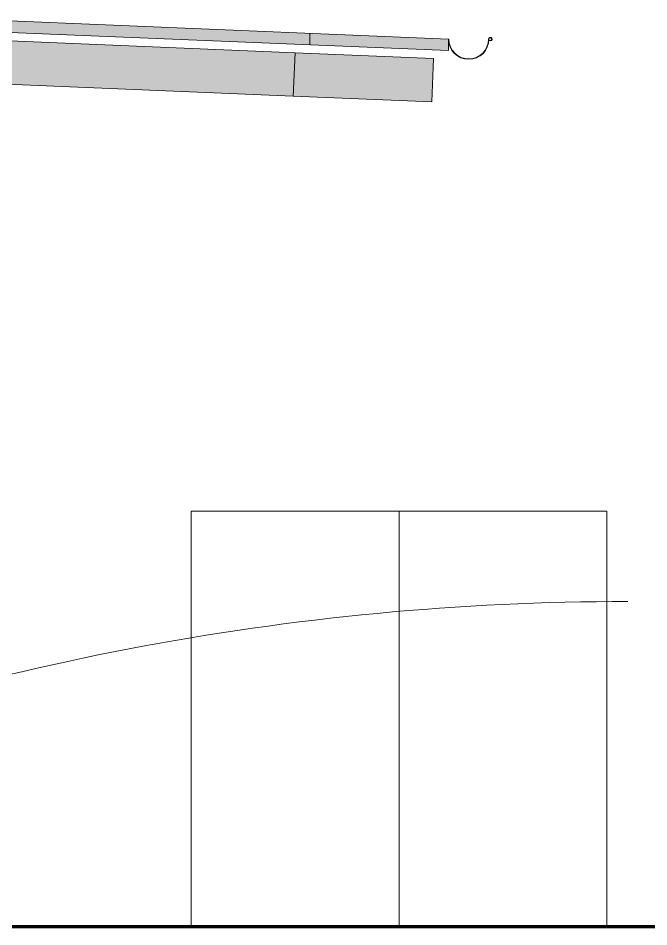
# Model space of a CAD drawing. Header units: inches. Extents: x 20426 to 36845, y -248 to 750.
# Drawn here: x 22811.1 to 22920.3, y 0 to 157.4 of the extents above; entities that cross this region are included whole.
import ezdxf

# ---------------------------------------------------------------- set-up
doc = ezdxf.new("R2010")
doc.units = ezdxf.units.IN
doc.header["$MEASUREMENT"] = 0
doc.linetypes.add('Grid Line 1_2_', pattern=[0.875, 0.5, -0.125, 0.125, -0.125])
doc.linetypes.add('Grid Line 1_2__2_', pattern=[0.875, 0.5, -0.125, 0.125, -0.125])
for name, color, linetype, lineweight in [('A-FLOR-LEVL', 51, 'Continuous', 9), ('A-ROOF', 132, 'Continuous', 13), ('A-ROOF-OTLN', 132, 'Continuous', 9), ('C-TOPO', 7, 'Continuous', 9), ('E-ELEC-EQPM', 71, 'Continuous', 9), ('G-ANNO-TEXT', 231, 'Continuous', 9), ('S-BEAM', 12, 'Continuous', 9)]:
    doc.layers.add(name, color=color, linetype=linetype, lineweight=lineweight)

# ---------------------------------------------------------------- blocks, each defined once
blk = doc.blocks.new('Locker Rooms and Restrooms_rvt-1-Elevation - West')
at = {"layer": 'A-FLOR-LEVL', "linetype": 'Grid Line 1_2__2_'}
blk.add_line((20426.1, 0), (23162.87, 0), dxfattribs=at)
blk = doc.blocks.new('Transformer-Dry-Type-Siemens - 6x6x6-1004770-Elevation - West')
at = {"layer": 'E-ELEC-EQPM'}
for p, q in [((22913.05, 72), (22877.05, 72)), ((22913.05, 72), (22877.05, 72)), ((22913.05, 0), (22913.05, 72)), ((22913.05, 0), (22913.05, 72))]:
    blk.add_line(p, q, dxfattribs=at)
blk = doc.blocks.new('Transformer-Dry-Type-Siemens - 6x3x6-1005805-Elevation - West')
at = {"layer": 'E-ELEC-EQPM'}
for p, q in [((22841.05, 72), (22841.05, 0)), ((22877.05, 72), (22841.05, 72)), ((22877.05, 72), (22841.05, 72)), ((22841.05, 72), (22841.05, 0)), ((22877.05, 0), (22877.05, 72)), ((22877.05, 0), (22877.05, 72))]:
    blk.add_line(p, q, dxfattribs=at)
blk = doc.blocks.new('Dimension Lumber - 5_5 x 7_5 Glulam-1166127-Elevation - West')
at = {"layer": 'S-BEAM'}
blk.add_hatch(color=256, dxfattribs=at).paths.add_polyline_path([(22882.73, 142.86), (22883.04, 150.35), (22859.05, 151.35), (22858.74, 143.86), (22879, 143.01)], flags=0)
for p, q in [((22859.05, 151.35), (22883.04, 150.35)), ((22883.04, 150.35), (22882.73, 142.86)), ((22882.73, 142.86), (22858.74, 143.86))]:
    blk.add_line(p, q, dxfattribs=at)
blk = doc.blocks.new('Dimension Lumber - 5_5 x 7_5 Glulam-1170176-Elevation - West')
at = {"layer": 'S-BEAM'}
blk.add_hatch(color=256, dxfattribs=at).paths.add_polyline_path([(22858.74, 143.86), (22859.05, 151.35), (22808.3, 153.46), (22808.3, 151.89), (22798.62, 151.89), (22798.62, 146.36), (22808.3, 145.96)], flags=0)
for p, q in [((22808.3, 153.46), (22859.05, 151.35)), ((22859.05, 151.35), (22858.74, 143.86)), ((22858.74, 143.86), (22798.62, 146.36))]:
    blk.add_line(p, q, dxfattribs=at)

msp = doc.modelspace()

# ---------------------------------------------------------------- hatches: boundary and pattern name
at = {"layer": 'A-ROOF', "lineweight": 5}
for points in [[(22861.61531, 152.72656), (22861.61531, 154.72829), (22808.30281, 156.94965), (22808.30281, 154.94791), (22816.4193, 154.60973)], [(22885.61531, 151.72656), (22885.61531, 153.72829), (22861.61531, 154.72829), (22861.61531, 152.72656), (22879.00104, 152.00215)]]:
    msp.add_hatch(color=256, dxfattribs=at).paths.add_polyline_path(points, flags=0)
at = {"layer": 'A-ROOF-OTLN'}
msp.add_hatch(color=256, dxfattribs=at).paths.add_polyline_path([(22889.11531, 150.22829), (22890.02118, 150.34755), (22890.86531, 150.69721), (22891.59018, 151.25342), (22892.1464, 151.97829), (22892.49605, 152.82243), (22892.61531, 153.72829), (22892.55281, 153.72829), (22892.43568, 152.8386), (22892.09227, 152.00954), (22891.54599, 151.29761), (22890.83406, 150.75133), (22890.005, 150.40792), (22889.11531, 150.29079), (22888.22562, 150.40792), (22887.39656, 150.75133), (22886.68463, 151.29761), (22886.13835, 152.00954), (22885.79494, 152.8386), (22885.67781, 153.72829), (22885.61531, 153.72829), (22885.73457, 152.82243), (22886.08422, 151.97829), (22886.64044, 151.25342), (22887.36531, 150.69721), (22888.20944, 150.34755)], flags=0)

# ---------------------------------------------------------------- linework, layer by layer
at = {"layer": 'A-FLOR-LEVL', "linetype": 'Grid Line 1_2_'}
msp.add_line((20426.10083, 0), (23162.8711, 0), dxfattribs=at)
at = {"layer": 'A-ROOF'}
for p, q in [((22808.30281, 156.94965), (22885.61531, 153.72829)), ((22808.30281, 154.94791), (22885.61531, 151.72656)), ((22861.61531, 152.72656), (22861.61531, 154.72829)), ((22885.61531, 153.72829), (22885.61531, 151.72656))]:
    msp.add_line(p, q, dxfattribs=at)
at = {"layer": 'A-ROOF-OTLN'}
for p, q in [((22885.67781, 153.72829), (22885.61531, 153.72829)), ((22892.71568, 153.53135), (22892.67105, 153.48672))]:
    msp.add_line(p, q, dxfattribs=at)
for centre, radius, start, end in [((22889.11531, 153.72829), 3.5, 180, 360), ((22889.11531, 153.72829), 3.4375, 180, 0), ((22892.85871, 153.72829), 0.3059, 232.1590092, 180), ((22892.85871, 153.72829), 0.2434, 234.0109671, 180)]:
    msp.add_arc(centre, radius, start, end, dxfattribs=at)
at = {"layer": 'C-TOPO', "lineweight": 70}
msp.add_line((23033.93237, 0), (20555.03104, 0), dxfattribs=at)
at = {"layer": 'C-TOPO'}
msp.add_line((23033.93237, 0), (20555.03104, 0), dxfattribs=at)
at = {"layer": 'G-ANNO-TEXT', "color": 145}
for centre, radius, end in [((22916.65627, -783.14809), 1151.23754, 129.8306116), ((22916.65627, -402.34963), 458.68908, 111.7025238)]:
    msp.add_arc(centre, radius, 90, end, dxfattribs=at)

# ---------------------------------------------------------------- block references
at = {"layer": 'E-ELEC-EQPM'}
for name in ['Transformer-Dry-Type-Siemens - 6x3x6-1005805-Elevation - West', 'Transformer-Dry-Type-Siemens - 6x6x6-1004770-Elevation - West']:
    msp.add_blockref(name, (0, 0), dxfattribs=at)
at = {"layer": 'S-BEAM'}
for name in ['Dimension Lumber - 5_5 x 7_5 Glulam-1170176-Elevation - West', 'Dimension Lumber - 5_5 x 7_5 Glulam-1166127-Elevation - West']:
    msp.add_blockref(name, (0, 0), dxfattribs=at)

# ---------------------------------------------------------------- next in the draw order: block references
at = {"lineweight": 5}
msp.add_blockref('Locker Rooms and Restrooms_rvt-1-Elevation - West', (0, 0), dxfattribs=at)

doc.saveas('drawing.dxf')
